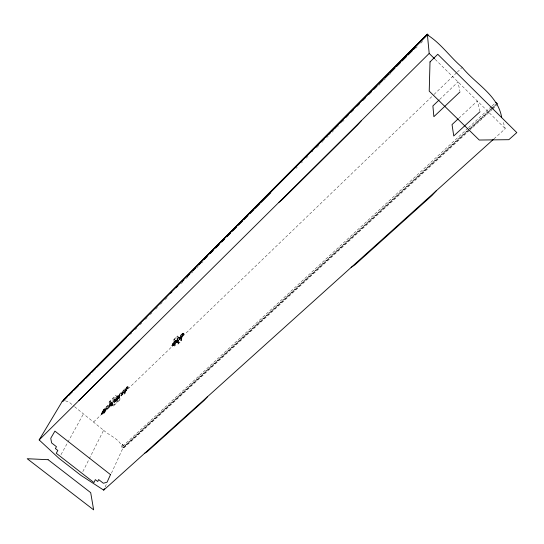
<?xml version="1.0" encoding="UTF-8"?>
<svg xmlns="http://www.w3.org/2000/svg" width="544" height="544" viewBox="0 0 544 544"><rect width="100%" height="100%" fill="white"/><g stroke="black" fill="none" stroke-linecap="round" stroke-linejoin="round"><path stroke-width="0.41" stroke-dasharray="2.72 2.04" d="M181.805 338.953L181.907 337.314L180.785 336.376L179.778 337.253L181.805 338.953L180.88 339.844L178.847 338.144L180.785 336.376M180.88 339.844L180.982 338.212L181.907 337.314M177.63 342.965L177.745 341.326L178.663 340.435L177.541 339.497L175.603 341.272L177.63 342.965L178.554 342.074L178.663 340.435M128.241 387.382L127.616 386.43L126.929 386.927L104.258 408.789L101.238 413.821L101.891 414.338L102.537 413.882L125.351 391.938L128.241 387.382L127.616 386.43M183.94 333.322L172.285 344.468L174.311 346.154L175.229 345.27L175.345 343.631L173.55 342.128L182.485 333.343L183.274 332.758L183.94 333.322L182.349 336.954L172.564 346.365L171.85 345.426L173.55 342.128M127.473 388.124L126.582 387.614L119.32 394.618L117.749 397.725L118.402 398.256L126.058 390.83L127.473 388.124L126.827 387.437M174.311 346.154L174.427 344.515L175.345 343.631M125.072 393.455L125.297 391.768L124.202 390.884L123.1 391.857L125.072 393.455L124.222 394.271L122.25 392.68L124.202 390.884M124.222 394.271L124.447 392.584L125.297 391.768M117.273 400.948L117.511 399.255L116.423 398.378L114.464 400.18L116.43 401.758L117.273 400.948L115.308 399.364M116.43 401.758L116.668 400.064L117.511 399.255M112.486 405.545L112.73 403.852L111.649 402.982L109.684 404.777L111.649 406.354L112.486 405.545L110.52 403.974M111.649 406.354L111.901 404.654L112.73 403.852M102.673 413.331L104.19 410.407L111.71 403.104L111.064 402.58L103.544 409.89L102.048 412.644L102.673 413.331L110.106 406.239L111.71 403.104M101.891 414.338L104.904 409.306L128.268 386.961M102.054 412.134L104.013 410.332L102.054 412.134L104.006 413.692L104.836 412.896L105.094 411.196L103.544 409.89M104.006 413.692L104.271 411.992L105.094 411.196M182.213 336.668L183.151 334.349L174.964 342.176L173.359 345.324L181.961 337.056L182.213 336.668L181.533 336.097L182.478 333.785L174.291 341.618L172.686 344.767L181.533 336.097M181.274 340.952L181.791 339.776L177.31 336.022L173.998 339.225L173.461 340.401L177.949 344.148L181.274 340.952L176.78 337.198L177.31 336.022M177.949 344.148L178.473 342.965L181.791 339.776M171.89 345.8L181.669 336.389L183.274 332.758M176.65 341.013L176.848 340.571M172.564 346.365L174.216 342.686L172.285 344.468M491.164 108.678L123.128 447.27L123.597 447.637L123.978 446.801L469.03 129.445M105.114 487.05L106.869 483.208M111.438 473.205L122.325 449.364L468.765 131.016M117.749 397.725L125.045 390.708L126.82 387.593M101.238 413.821L124.692 391.408L127.582 386.852M119.313 400.411L120.054 398.922L115.709 395.42L109.786 401.146L109.018 402.635L113.363 406.123L119.313 400.411L114.954 396.902L115.709 395.42M82.838 471.621L103.605 430.263L74.508 406.64M117.898 398.745L119.469 395.631L118.816 395.1L111.561 402.104L109.956 405.232L110.609 405.756L117.898 398.745L117.246 398.215L118.816 395.1M118.402 398.256L119.972 395.141L127.48 387.967M113.363 406.123L114.118 404.627L120.054 398.922M110.609 405.756L112.207 402.621L119.469 395.631M102.027 412.808L109.453 405.715L111.064 402.58M103.442 413.012L103.809 412.291L103.163 411.774M61.01 454.641L67.497 442.864M67.898 442.122L83.3 414.14M130.397 334.397L131.594 333.193M135.198 329.582L136.993 327.78M139.998 324.775L141.794 322.966M145.398 319.355L147.193 317.553M150.198 314.548L151.994 312.739M155.598 309.128L157.393 307.326M160.398 304.314L162.194 302.512M165.192 299.506L167.593 297.099M180.798 283.859L182.594 282.057M186.198 278.446L187.993 276.644M191.597 273.034L192.794 271.83M196.996 267.614L198.193 266.41M201.797 262.806L202.994 261.603M295.997 168.348L297.194 167.144M301.396 162.935L302.593 161.731M306.197 158.12L307.992 156.312M316.397 147.893L318.192 146.084M321.796 142.48L322.993 141.277M326.59 137.666L328.392 135.857M331.996 132.246L333.792 130.444M337.396 126.834L338.592 125.63M342.795 121.421L343.992 120.217M378.794 85.32L379.991 84.116M384.193 79.907L385.39 78.703M389.592 74.494L390.796 73.29M415.99 48.022L417.194 46.818M420.791 43.207L422.593 41.405M109.018 402.635L114.954 396.902M173.461 340.401L176.78 337.198M111.649 402.982L110.813 403.784L111.901 404.654M116.423 398.378L115.58 399.187L116.668 400.064M176.623 340.388L177.541 339.497M109.956 405.232L117.246 398.215M93.616 421.974L433.459 95.023M434.071 94.432L456.708 72.658M457.314 72.066L462.21 67.361M439.634 99.491L458.014 81.926L459.83 91.086M458.816 118.252L477.312 101L479.815 110.854M467.854 128.268L122.944 445.978L123.978 446.801L122.475 444.38L124.025 445.577L125.644 445.271M468.479 127.69L491.599 106.4M492.225 105.822L495.972 102.367M491.79 108.106L495.543 104.652M469.656 128.874L497.175 103.564M123.597 447.637L491.708 109.215M492.334 108.644L496.706 104.618M469.39 130.444L491.885 109.766M492.51 109.194L496.264 105.747M493.972 138.856L505.294 128.67L502.731 120.741M179.139 338.388L180.356 337.736M65.443 400.812L69.53 402.472L73.889 406.116M103.605 430.263C109.772 436.186 121.74 439.491 122.325 449.364M102.252 412.644L102.904 413.168M102.048 412.644L102.7 413.161M101.884 413.358L102.537 413.882M101.313 413.358L101.959 413.875M104.258 408.789L104.904 409.306M103.89 409.496L104.536 410.013M103.285 409.89L103.924 410.407M103.278 410.285L103.924 410.802M103.986 410.978L104.638 411.502M103.19 411.128L104.271 411.992M102.544 410.992L104.836 412.896M111.561 402.104L112.207 402.621M109.786 401.146L114.118 404.627M109.453 405.715L110.106 406.239M124.692 391.408L125.351 391.938M123.352 391.7L124.447 392.584M119.32 394.618L119.972 395.141M126.929 386.927L127.582 387.45M126.582 387.614L127.242 388.144M126.432 389.164L127.085 389.701M125.664 389.905L126.317 390.436M125.698 390.272L126.358 390.803M125.399 390.3L126.058 390.83M125.045 390.708L125.698 391.238M173.672 342.428L174.338 342.985M172.849 343.216L174.427 344.515M173.21 343.584L175.229 345.27M172.965 344.563L173.638 345.12M172.672 344.631L173.359 345.324M172.666 345.229L173.339 345.794M171.85 345.426L172.523 345.991M176.528 340.381L178.554 342.074M173.998 339.225L178.473 342.965M174.59 340.959L175.256 341.516M174.291 341.618L174.964 342.176M173.924 342.04L174.59 342.598M183.335 333.112L184.008 333.676M182.485 333.343L183.158 333.907M182.478 333.785L183.172 334.478M182.199 333.996L182.872 334.56M182.369 335.294L183.049 335.859M181.669 336.389L182.349 336.954M181.281 336.491L181.961 337.056M180.907 336.913L181.58 337.477M180.615 337.579L181.288 338.144M435.2 59.364L505.294 128.67M122.475 444.38L123.162 448.596"/><path stroke-width="0.82" d="M501.704 117.572C497.998 95.064 475.374 83.851 462.21 67.361C450.194 57.236 440.79 43.228 427.414 34.938L62.111 401.622L39.154 439.94L58.983 458.327L80.954 475.381L103.714 490.13L104.414 488.587M66.939 397.283L63.94 400.296L63.458 399.908L427.339 34.143L428.59 35.387M139.495 340.503L78.764 400.69M361.692 120.319L357.503 125.032L282.35 199.478L278.95 202.32M207.468 396.739L204.02 400.568L147.05 451.819L144.704 453.227M436.125 190.924L431.99 195.493L354.81 264.928L351.145 267.41M63.458 399.908L427.339 34.143M68.734 395.481L72.332 391.87M74.134 390.068L78.329 385.852M80.131 384.05L84.327 379.834M85.53 378.631L90.324 373.823M91.521 372.62L95.724 368.404M96.92 367.2L126.303 337.722M170.68 293.196L171.884 291.992M176.079 287.783L177.874 285.974M182.077 281.765L183.872 279.956M187.469 276.345L189.87 273.945M192.868 270.932L195.867 267.927M198.866 264.914L201.266 262.507M204.265 259.502L207.264 256.496M210.263 253.484L213.255 250.478M215.655 248.071L219.252 244.46M221.653 242.053L224.652 239.047M227.052 236.64L230.649 233.029M232.444 231.22L236.647 227.011M238.442 225.202L242.644 220.993M243.841 219.79L248.037 215.58M249.839 213.772L254.034 209.562M255.238 208.359L260.032 203.544M261.229 202.341L270.824 192.712M311.603 151.803L312.807 150.6M317.601 145.785L318.798 144.582M323 140.366L324.197 139.162M328.998 134.354L330.194 133.151M334.39 128.935L336.192 127.133M340.388 122.917L342.19 121.115M345.787 117.504L348.187 115.097M351.186 112.091L353.58 109.684M357.177 106.073L359.577 103.666M362.576 100.66L365.575 97.648M368.574 94.642L371.572 91.63M373.973 89.223L376.972 86.217M379.97 83.212L382.969 80.199M385.363 77.792L388.96 74.181M390.762 72.379L394.958 68.17M396.76 66.361L400.357 62.75M402.159 60.948L406.354 56.732M408.15 54.93L412.352 50.721M413.549 49.518L415.351 47.709M39.154 439.94L429.196 53.428L427.414 34.938M439.022 100.076L432.888 105.93L433.874 116.681L459.993 91.916M458.204 118.823L452.037 124.576L453.744 135.973L480.026 111.676M103.714 490.13L493.347 139.42M62.914 400.812L63.94 400.296M62.111 401.622L63.607 400.894M429.196 53.428L434.602 58.772M495.972 102.367L497.332 104.047L496.788 103.503M427.373 34.51L427.944 35.074M430.012 61.921L429.223 91.147L479.257 140.032L508.858 139.686L516.8 132.6L437.77 54.278L430.012 61.921M110.514 474.647L107.066 482.195L103.374 483.256L98.641 479.57L97.73 481.508L95.35 479.658L93.956 482.582L56.256 453.274L57.834 450.452L55.4 448.562L56.454 446.699L51.598 442.911L50.762 438.26L54.924 431.106L110.514 474.647M48.124 459.707L27.2 458.721L93.643 509.857L90.692 492.646L48.124 459.707"/></g></svg>
